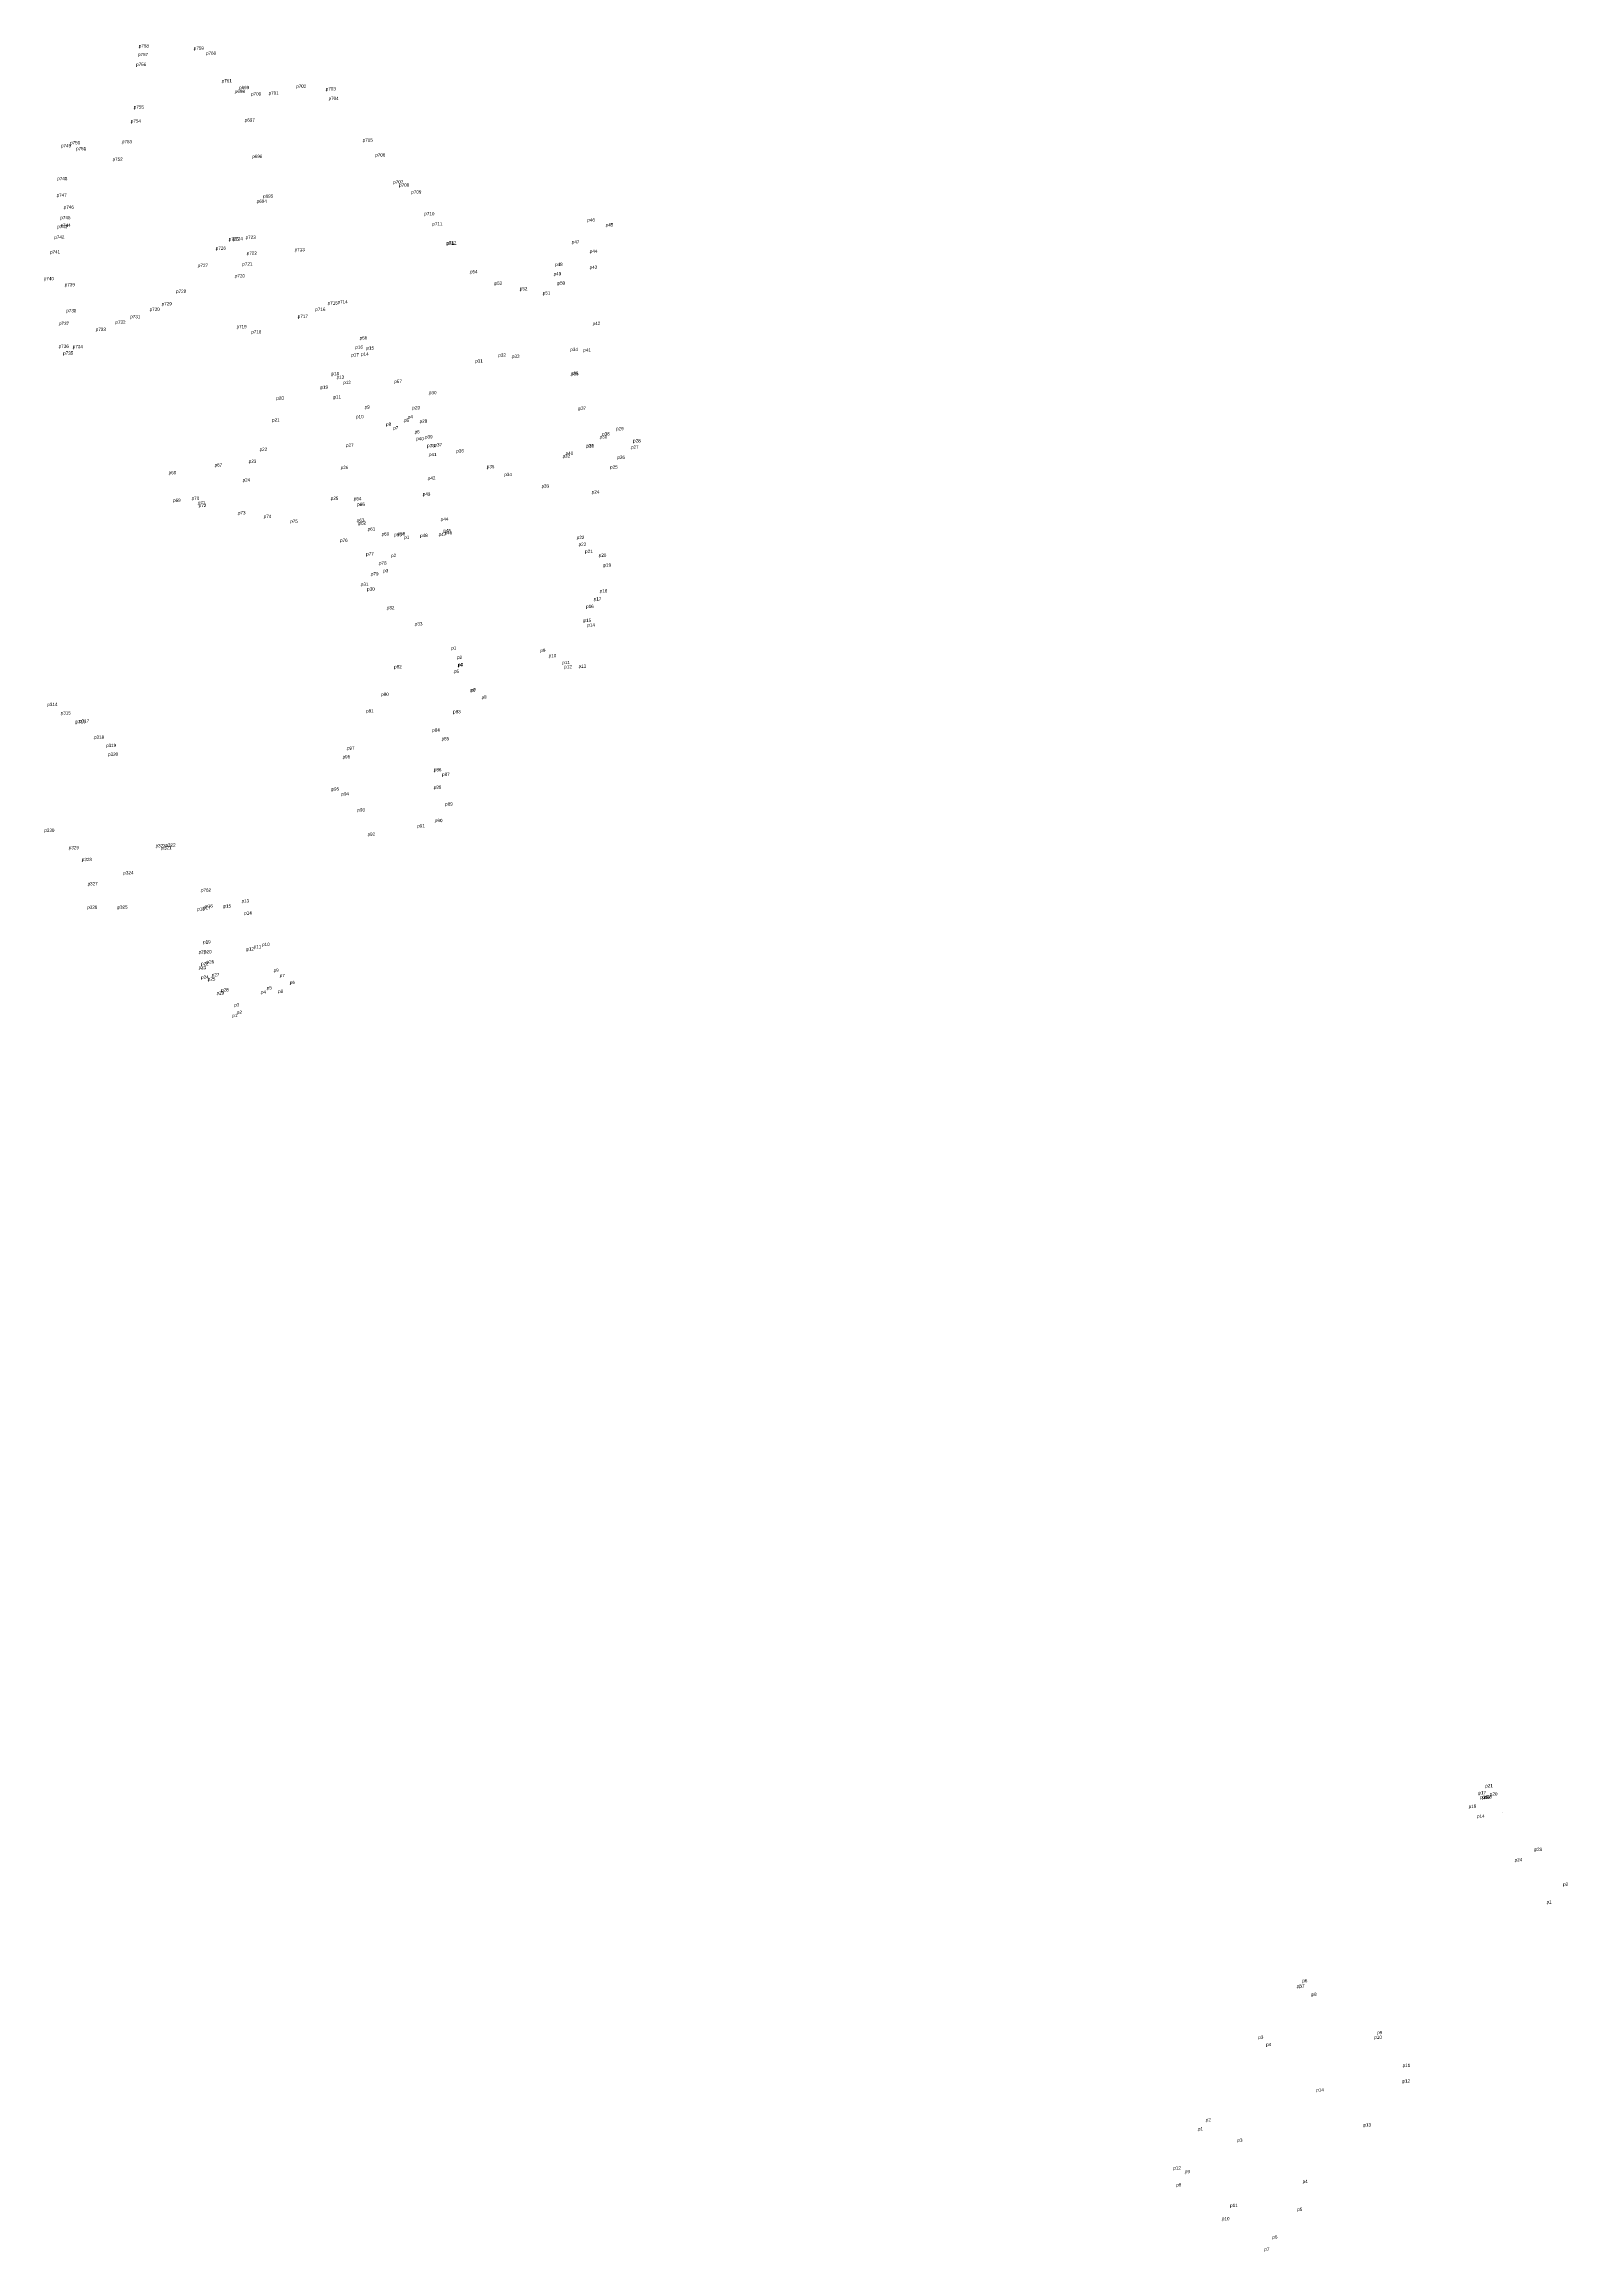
# Model space of a CAD drawing. Extents: x -2 to 54773767, y -1 to 183694297.
# Drawn here: x 547248 to 548083, y 1837750 to 1838960 of the extents above; entities that cross this region are included whole.
import ezdxf

# ---------------------------------------------------------------- set-up
doc = ezdxf.new("R2010")
doc.units = 0
doc.layers.add('Level 12', color=7, linetype='Continuous')
doc.layers.add('Level 7', color=7, linetype='Continuous')

msp = doc.modelspace()

# ---------------------------------------------------------------- linework, layer by layer
at = {"layer": 'Level 7'}
for p, q in [((547300.031, 1838958.287), (547300.031, 1838958.287)), ((547298.553, 1838948.127), (547298.553, 1838948.127)), ((547299.573, 1838953.556), (547299.573, 1838953.556)), ((547330.175, 1838957.063), (547330.175, 1838957.063)), ((547336.865, 1838954.287), (547336.865, 1838954.287)), ((547345.477, 1838939.13), (547345.477, 1838939.13)), ((547354.965, 1838935.46), (547354.965, 1838935.46)), ((547386.281, 1838936.154), (547386.281, 1838936.154)), ((547402.501, 1838934.757), (547402.501, 1838934.757)), ((547297.283, 1838924.757), (547297.283, 1838924.757)), ((547352.678, 1838933.309), (547352.678, 1838933.309)), ((547361.533, 1838931.986), (547361.533, 1838931.986)), ((547371.155, 1838932.421), (547371.155, 1838932.421)), ((547404.001, 1838929.488), (547404.001, 1838929.488)), ((547295.651, 1838917.1), (547295.651, 1838917.1)), ((547358.065, 1838917.611), (547358.065, 1838917.611)), ((547257.364, 1838903.566), (547257.364, 1838903.566)), ((547262.333, 1838905.191), (547262.333, 1838905.191)), ((547265.642, 1838902.001), (547265.642, 1838902.001)), ((547290.752, 1838905.814), (547290.752, 1838905.814)), ((547362.185, 1838897.693), (547362.185, 1838897.693)), ((547422.726, 1838906.635), (547422.726, 1838906.635)), ((547429.586, 1838898.515), (547429.586, 1838898.515)), ((547255.328, 1838885.563), (547255.328, 1838885.563)), ((547285.627, 1838896.184), (547285.627, 1838896.184)), ((547254.986, 1838876.457), (547254.986, 1838876.457)), ((547364.628, 1838873.103), (547364.628, 1838873.103)), ((547368.151, 1838875.906), (547368.151, 1838875.906)), ((547439.445, 1838883.709), (547439.445, 1838883.709)), ((547442.7, 1838881.976), (547442.7, 1838881.976)), ((547449.375, 1838878.206), (547449.375, 1838878.206)), ((547257.017, 1838864.161), (547257.017, 1838864.161)), ((547258.882, 1838869.911), (547258.882, 1838869.911)), ((547456.512, 1838866.319), (547456.512, 1838866.319)), ((547545.861, 1838862.901), (547545.861, 1838862.901)), ((547545.861, 1838862.901), (547545.861, 1838862.901)), ((547253.715, 1838853.487), (547253.715, 1838853.487)), ((547255.318, 1838859.217), (547255.318, 1838859.217)), ((547257.112, 1838859.984), (547257.112, 1838859.984)), ((547349.351, 1838852.45), (547349.351, 1838852.45)), ((547351.53, 1838852.673), (547351.53, 1838852.673)), ((547358.569, 1838853.372), (547358.569, 1838853.372)), ((547460.918, 1838860.739), (547460.918, 1838860.739)), ((547468.569, 1838850.307), (547468.569, 1838850.307)), ((547468.69, 1838849.98), (547468.69, 1838849.98)), ((547468.69, 1838849.98), (547468.69, 1838849.98)), ((547537.317, 1838850.841), (547537.317, 1838850.841)), ((547537.317, 1838850.841), (547537.317, 1838850.841)), ((547555.917, 1838860.204), (547555.917, 1838860.204)), ((547555.917, 1838860.204), (547555.917, 1838860.204)), ((547251.365, 1838845.353), (547251.365, 1838845.353)), ((547332.402, 1838837.938), (547332.402, 1838837.938)), ((547342.225, 1838847.382), (547342.225, 1838847.382)), ((547356.746, 1838838.748), (547356.746, 1838838.748)), ((547359.197, 1838844.668), (547359.197, 1838844.668)), ((547385.439, 1838846.643), (547385.439, 1838846.643)), ((547528.164, 1838838.509), (547528.164, 1838838.509)), ((547528.164, 1838838.509), (547528.164, 1838838.509)), ((547547.103, 1838836.961), (547547.103, 1838836.961)), ((547547.103, 1838836.961), (547547.103, 1838836.961)), ((547547.174, 1838845.716), (547547.174, 1838845.716)), ((547547.174, 1838845.716), (547547.174, 1838845.716)), ((547259.432, 1838827.409), (547259.432, 1838827.409)), ((547352.669, 1838832.236), (547352.669, 1838832.236)), ((547481.529, 1838834.511), (547481.529, 1838834.511)), ((547481.529, 1838834.511), (547481.529, 1838834.511)), ((547494.967, 1838828.201), (547494.967, 1838828.201)), ((547494.967, 1838828.201), (547494.967, 1838828.201)), ((547508.862, 1838825.222), (547508.862, 1838825.222)), ((547508.862, 1838825.222), (547508.862, 1838825.222)), ((547527.347, 1838833.359), (547527.347, 1838833.359)), ((547527.347, 1838833.359), (547527.347, 1838833.359)), ((547529.514, 1838828.354), (547529.514, 1838828.354)), ((547529.514, 1838828.354), (547529.514, 1838828.354)), ((547260.259, 1838813.16), (547260.259, 1838813.16)), ((547305.941, 1838813.925), (547305.941, 1838813.925)), ((547312.548, 1838816.92), (547312.548, 1838816.92)), ((547320.44, 1838823.793), (547320.44, 1838823.793)), ((547396.763, 1838813.886), (547396.763, 1838813.886)), ((547403.559, 1838817.421), (547403.559, 1838817.421)), ((547408.952, 1838817.993), (547408.952, 1838817.993)), ((547521.444, 1838822.889), (547521.444, 1838822.889)), ((547521.444, 1838822.889), (547521.444, 1838822.889)), ((547256.248, 1838806.134), (547256.248, 1838806.134)), ((547276.413, 1838802.899), (547276.413, 1838802.899)), ((547287.201, 1838806.893), (547287.201, 1838806.893)), ((547295.302, 1838809.913), (547295.302, 1838809.913)), ((547353.58, 1838804.408), (547353.58, 1838804.408)), ((547361.625, 1838801.571), (547361.625, 1838801.571)), ((547387.179, 1838810.064), (547387.179, 1838810.064)), ((547548.769, 1838806.166), (547548.769, 1838806.166)), ((547548.769, 1838806.166), (547548.769, 1838806.166)), ((547256.081, 1838793.633), (547256.081, 1838793.633)), ((547258.563, 1838789.866), (547258.563, 1838789.866)), ((547263.852, 1838793.478), (547263.852, 1838793.478)), ((547416.465, 1838788.961), (547416.465, 1838788.961)), ((547416.465, 1838788.961), (547416.465, 1838788.961)), ((547418.735, 1838793.199), (547418.735, 1838793.199)), ((547418.735, 1838793.199), (547418.735, 1838793.199)), ((547421.07, 1838798.266), (547421.07, 1838798.266)), ((547421.07, 1838798.266), (547421.07, 1838798.266)), ((547421.844, 1838789.37), (547421.844, 1838789.37)), ((547421.844, 1838789.37), (547421.844, 1838789.37)), ((547424.789, 1838792.685), (547424.789, 1838792.685)), ((547424.789, 1838792.685), (547424.789, 1838792.685)), ((547497.065, 1838788.8), (547497.065, 1838788.8)), ((547497.065, 1838788.8), (547497.065, 1838788.8)), ((547536.521, 1838791.914), (547536.521, 1838791.914)), ((547536.521, 1838791.914), (547536.521, 1838791.914)), ((547543.651, 1838791.597), (547543.651, 1838791.597)), ((547543.651, 1838791.597), (547543.651, 1838791.597)), ((547405.631, 1838778.677), (547405.631, 1838778.677)), ((547405.631, 1838778.677), (547405.631, 1838778.677)), ((547408.432, 1838776.694), (547408.432, 1838776.694)), ((547408.432, 1838776.694), (547408.432, 1838776.694)), ((547484.419, 1838785.599), (547484.419, 1838785.599)), ((547484.419, 1838785.599), (547484.419, 1838785.599)), ((547504.521, 1838788.175), (547504.521, 1838788.175)), ((547504.521, 1838788.175), (547504.521, 1838788.175)), ((547536.831, 1838778.767), (547536.831, 1838778.767)), ((547536.831, 1838778.767), (547536.831, 1838778.767)), ((547536.895, 1838778.535), (547536.895, 1838778.535)), ((547536.895, 1838778.535), (547536.895, 1838778.535)), ((547375.409, 1838765.256), (547375.409, 1838765.256)), ((547375.409, 1838765.256), (547375.409, 1838765.256)), ((547399.593, 1838771.223), (547399.593, 1838771.223)), ((547399.593, 1838771.223), (547399.593, 1838771.223)), ((547406.734, 1838765.889), (547406.734, 1838765.889)), ((547406.734, 1838765.889), (547406.734, 1838765.889)), ((547412.053, 1838773.801), (547412.053, 1838773.801)), ((547412.053, 1838773.801), (547412.053, 1838773.801)), ((547440.058, 1838774.351), (547440.058, 1838774.351)), ((547440.058, 1838774.351), (547440.058, 1838774.351)), ((547459.024, 1838768.256), (547459.024, 1838768.256)), ((547459.024, 1838768.256), (547459.024, 1838768.256)), ((547373.068, 1838753.243), (547373.068, 1838753.243)), ((547373.068, 1838753.243), (547373.068, 1838753.243)), ((547419.086, 1838755.093), (547419.086, 1838755.093)), ((547419.086, 1838755.093), (547419.086, 1838755.093)), ((547423.785, 1838760.336), (547423.785, 1838760.336)), ((547423.785, 1838760.336), (547423.785, 1838760.336)), ((547445.332, 1838753.072), (547445.332, 1838753.072)), ((547445.332, 1838753.072), (547445.332, 1838753.072)), ((547447.484, 1838754.982), (547447.484, 1838754.982)), ((547447.484, 1838754.982), (547447.484, 1838754.982)), ((547449.966, 1838759.961), (547449.966, 1838759.961)), ((547449.966, 1838759.961), (547449.966, 1838759.961)), ((547453.91, 1838752.599), (547453.91, 1838752.599)), ((547453.91, 1838752.599), (547453.91, 1838752.599)), ((547540.994, 1838759.683), (547540.994, 1838759.683)), ((547540.994, 1838759.683), (547540.994, 1838759.683)), ((547435.571, 1838750.975), (547435.571, 1838750.975)), ((547435.571, 1838750.975), (547435.571, 1838750.975)), ((547439.456, 1838748.951), (547439.456, 1838748.951)), ((547439.456, 1838748.951), (547439.456, 1838748.951)), ((547451.164, 1838746.795), (547451.164, 1838746.795)), ((547451.164, 1838746.795), (547451.164, 1838746.795)), ((547452.101, 1838743.02), (547452.101, 1838743.02)), ((547452.101, 1838743.02), (547452.101, 1838743.02)), ((547456.873, 1838744.022), (547456.873, 1838744.022)), ((547456.873, 1838744.022), (547456.873, 1838744.022)), ((547552.606, 1838744.047), (547552.606, 1838744.047)), ((547552.606, 1838744.047), (547552.606, 1838744.047)), ((547553.93, 1838745.673), (547553.93, 1838745.673)), ((547553.93, 1838745.673), (547553.93, 1838745.673)), ((547561.578, 1838748.534), (547561.578, 1838748.534)), ((547561.578, 1838748.534), (547561.578, 1838748.534)), ((547570.974, 1838741.873), (547570.974, 1838741.873)), ((547570.974, 1838741.873), (547570.974, 1838741.873)), ((547341.548, 1838728.625), (547341.548, 1838728.625)), ((547341.548, 1838728.625), (547341.548, 1838728.625)), ((547360.278, 1838730.6), (547360.278, 1838730.6)), ((547360.278, 1838730.6), (547360.278, 1838730.6)), ((547366.245, 1838737.161), (547366.245, 1838737.161)), ((547366.245, 1838737.161), (547366.245, 1838737.161)), ((547413.592, 1838739.437), (547413.592, 1838739.437)), ((547413.592, 1838739.437), (547413.592, 1838739.437)), ((547458.056, 1838739.218), (547458.056, 1838739.218)), ((547458.056, 1838739.218), (547458.056, 1838739.218)), ((547459.041, 1838734.323), (547459.041, 1838734.323)), ((547459.041, 1838734.323), (547459.041, 1838734.323)), ((547462.073, 1838739.656), (547462.073, 1838739.656)), ((547462.073, 1838739.656), (547462.073, 1838739.656)), ((547474.032, 1838736.297), (547474.032, 1838736.297)), ((547474.032, 1838736.297), (547474.032, 1838736.297)), ((547532.289, 1838733.459), (547532.289, 1838733.459)), ((547532.289, 1838733.459), (547532.289, 1838733.459)), ((547533.947, 1838735.03), (547533.947, 1838735.03)), ((547533.947, 1838735.03), (547533.947, 1838735.03)), ((547545.281, 1838739.181), (547545.281, 1838739.181)), ((547545.281, 1838739.181), (547545.281, 1838739.181)), ((547545.337, 1838739.048), (547545.337, 1838739.048)), ((547545.337, 1838739.048), (547545.337, 1838739.048)), ((547562.341, 1838732.798), (547562.341, 1838732.798)), ((547562.341, 1838732.798), (547562.341, 1838732.798)), ((547569.771, 1838738.328), (547569.771, 1838738.328)), ((547569.771, 1838738.328), (547569.771, 1838738.328)), ((547316.32, 1838724.392), (547316.32, 1838724.392)), ((547316.32, 1838724.392), (547316.32, 1838724.392)), ((547356.883, 1838720.387), (547356.883, 1838720.387)), ((547356.883, 1838720.387), (547356.883, 1838720.387)), ((547410.68, 1838727.207), (547410.68, 1838727.207)), ((547410.68, 1838727.207), (547410.68, 1838727.207)), ((547458.447, 1838721.364), (547458.447, 1838721.364)), ((547458.447, 1838721.364), (547458.447, 1838721.364)), ((547490.758, 1838727.686), (547490.758, 1838727.686)), ((547490.758, 1838727.686), (547490.758, 1838727.686)), ((547500.326, 1838723.357), (547500.326, 1838723.357)), ((547500.326, 1838723.357), (547500.326, 1838723.357)), ((547520.757, 1838717.045), (547520.757, 1838717.045)), ((547520.757, 1838717.045), (547520.757, 1838717.045)), ((547558.344, 1838727.443), (547558.344, 1838727.443)), ((547558.344, 1838727.443), (547558.344, 1838727.443)), ((547318.777, 1838709.221), (547318.777, 1838709.221)), ((547318.777, 1838709.221), (547318.777, 1838709.221)), ((547328.972, 1838710.363), (547328.972, 1838710.363)), ((547328.972, 1838710.363), (547328.972, 1838710.363)), ((547332.392, 1838707.919), (547332.392, 1838707.919)), ((547332.392, 1838707.919), (547332.392, 1838707.919)), ((547332.865, 1838706.415), (547332.865, 1838706.415)), ((547332.865, 1838706.415), (547332.865, 1838706.415)), ((547405.23, 1838710.325), (547405.23, 1838710.325)), ((547405.23, 1838710.325), (547405.23, 1838710.325)), ((547417.832, 1838710.107), (547417.832, 1838710.107)), ((547417.832, 1838710.107), (547417.832, 1838710.107)), ((547419.71, 1838706.934), (547419.71, 1838706.934)), ((547419.71, 1838706.934), (547419.71, 1838706.934)), ((547419.745, 1838707.011), (547419.745, 1838707.011)), ((547419.745, 1838707.011), (547419.745, 1838707.011)), ((547455.69, 1838712.658), (547455.69, 1838712.658)), ((547455.69, 1838712.658), (547455.69, 1838712.658)), ((547548.281, 1838713.813), (547548.281, 1838713.813)), ((547548.281, 1838713.813), (547548.281, 1838713.813)), ((547354.343, 1838702.377), (547354.343, 1838702.377)), ((547354.343, 1838702.377), (547354.343, 1838702.377)), ((547368.482, 1838700.391), (547368.482, 1838700.391)), ((547368.482, 1838700.391), (547368.482, 1838700.391)), ((547383.011, 1838697.763), (547383.011, 1838697.763)), ((547383.011, 1838697.763), (547383.011, 1838697.763)), ((547419.541, 1838698.362), (547419.541, 1838698.362)), ((547419.541, 1838698.362), (547419.541, 1838698.362)), ((547420.434, 1838696.754), (547420.434, 1838696.754)), ((547420.434, 1838696.754), (547420.434, 1838696.754)), ((547425.447, 1838693.509), (547425.447, 1838693.509)), ((547425.447, 1838693.509), (547425.447, 1838693.509)), ((547465.507, 1838698.862), (547465.507, 1838698.862)), ((547465.507, 1838698.862), (547465.507, 1838698.862)), ((547466.983, 1838692.608), (547466.983, 1838692.608)), ((547466.983, 1838692.608), (547466.983, 1838692.608)), ((547467.637, 1838691.422), (547467.637, 1838691.422)), ((547467.637, 1838691.422), (547467.637, 1838691.422)), ((547410.335, 1838687.311), (547410.335, 1838687.311)), ((547410.335, 1838687.311), (547410.335, 1838687.311)), ((547424.636, 1838679.846), (547424.636, 1838679.846)), ((547424.636, 1838679.846), (547424.636, 1838679.846)), ((547433.098, 1838690.801), (547433.098, 1838690.801)), ((547433.098, 1838690.801), (547433.098, 1838690.801)), ((547440.065, 1838690.373), (547440.065, 1838690.373)), ((547440.065, 1838690.373), (547440.065, 1838690.373)), ((547441.929, 1838690.941), (547441.929, 1838690.941)), ((547441.929, 1838690.941), (547441.929, 1838690.941)), ((547445.509, 1838688.973), (547445.509, 1838688.973)), ((547445.509, 1838688.973), (547445.509, 1838688.973)), ((547454.207, 1838689.963), (547454.207, 1838689.963)), ((547454.207, 1838689.963), (547454.207, 1838689.963)), ((547464.378, 1838690.563), (547464.378, 1838690.563)), ((547464.378, 1838690.563), (547464.378, 1838690.563)), ((547540.058, 1838688.842), (547540.058, 1838688.842)), ((547540.058, 1838688.842), (547540.058, 1838688.842)), ((547541.06, 1838685.13), (547541.06, 1838685.13)), ((547541.06, 1838685.13), (547541.06, 1838685.13)), ((547544.662, 1838681.238), (547544.662, 1838681.238)), ((547544.662, 1838681.238), (547544.662, 1838681.238)), ((547427.236, 1838668.925), (547427.236, 1838668.925)), ((547427.236, 1838668.925), (547427.236, 1838668.925)), ((547431.643, 1838674.889), (547431.643, 1838674.889)), ((547431.643, 1838674.889), (547431.643, 1838674.889)), ((547433.985, 1838670.668), (547433.985, 1838670.668)), ((547433.985, 1838670.668), (547433.985, 1838670.668)), ((547438.26, 1838678.974), (547438.26, 1838678.974)), ((547438.26, 1838678.974), (547438.26, 1838678.974)), ((547552.131, 1838679.117), (547552.131, 1838679.117)), ((547552.131, 1838679.117), (547552.131, 1838679.117)), ((547554.72, 1838673.79), (547554.72, 1838673.79)), ((547554.72, 1838673.79), (547554.72, 1838673.79)), ((547421.734, 1838663.251), (547421.734, 1838663.251)), ((547421.734, 1838663.251), (547421.734, 1838663.251)), ((547425.18, 1838660.632), (547425.18, 1838660.632)), ((547425.18, 1838660.632), (547425.18, 1838660.632)), ((547549.384, 1838655.179), (547549.384, 1838655.179)), ((547549.384, 1838655.179), (547549.384, 1838655.179)), ((547552.648, 1838659.626), (547552.648, 1838659.626)), ((547552.648, 1838659.626), (547552.648, 1838659.626)), ((547435.981, 1838650.354), (547435.981, 1838650.354)), ((547435.981, 1838650.354), (547435.981, 1838650.354)), ((547543.752, 1838643.425), (547543.752, 1838643.425)), ((547543.752, 1838643.425), (547543.752, 1838643.425)), ((547545.203, 1838651.053), (547545.203, 1838651.053)), ((547545.203, 1838651.053), (547545.203, 1838651.053)), ((547451.34, 1838641.527), (547451.34, 1838641.527)), ((547451.34, 1838641.527), (547451.34, 1838641.527)), ((547545.889, 1838640.925), (547545.889, 1838640.925)), ((547545.889, 1838640.925), (547545.889, 1838640.925)), ((547471.263, 1838628.314), (547471.263, 1838628.314)), ((547471.263, 1838628.314), (547471.263, 1838628.314)), ((547474.435, 1838623.134), (547474.435, 1838623.134)), ((547474.435, 1838623.134), (547474.435, 1838623.134)), ((547474.766, 1838619.087), (547474.766, 1838619.087)), ((547474.766, 1838619.087), (547474.766, 1838619.087)), ((547475.041, 1838619.163), (547475.041, 1838619.163)), ((547475.041, 1838619.163), (547475.041, 1838619.163)), ((547520.119, 1838626.925), (547520.119, 1838626.925)), ((547520.119, 1838626.925), (547520.119, 1838626.925)), ((547524.65, 1838624.106), (547524.65, 1838624.106)), ((547524.65, 1838624.106), (547524.65, 1838624.106)), ((547532.156, 1838620.309), (547532.156, 1838620.309)), ((547532.156, 1838620.309), (547532.156, 1838620.309)), ((547439.977, 1838617.996), (547439.977, 1838617.996)), ((547439.977, 1838617.996), (547439.977, 1838617.996)), ((547472.742, 1838615.507), (547472.742, 1838615.507)), ((547472.742, 1838615.507), (547472.742, 1838615.507)), ((547533.247, 1838618.016), (547533.247, 1838618.016)), ((547533.247, 1838618.016), (547533.247, 1838618.016)), ((547541.045, 1838618.286), (547541.045, 1838618.286)), ((547541.045, 1838618.286), (547541.045, 1838618.286)), ((547249.889, 1838597.31), (547249.889, 1838597.31)), ((547249.889, 1838597.31), (547249.889, 1838597.31)), ((547432.871, 1838602.855), (547432.871, 1838602.855)), ((547432.871, 1838602.855), (547432.871, 1838602.855)), ((547481.761, 1838605.367), (547481.761, 1838605.367)), ((547481.761, 1838605.367), (547481.761, 1838605.367)), ((547482.142, 1838605.149), (547482.142, 1838605.149)), ((547482.142, 1838605.149), (547482.142, 1838605.149)), ((547487.862, 1838601.357), (547487.862, 1838601.357)), ((547487.862, 1838601.357), (547487.862, 1838601.357)), ((547257.237, 1838592.694), (547257.237, 1838592.694)), ((547257.237, 1838592.694), (547257.237, 1838592.694)), ((547265.315, 1838587.926), (547265.315, 1838587.926)), ((547265.315, 1838587.926), (547265.315, 1838587.926)), ((547267.28, 1838588.331), (547267.28, 1838588.331)), ((547267.28, 1838588.331), (547267.28, 1838588.331)), ((547424.585, 1838593.823), (547424.585, 1838593.823)), ((547424.585, 1838593.823), (547424.585, 1838593.823)), ((547460.826, 1838583.357), (547460.826, 1838583.357)), ((547460.826, 1838583.357), (547460.826, 1838583.357)), ((547472.313, 1838593.376), (547472.313, 1838593.376)), ((547472.313, 1838593.376), (547472.313, 1838593.376)), ((547275.444, 1838579.396), (547275.444, 1838579.396)), ((547275.444, 1838579.396), (547275.444, 1838579.396)), ((547282.05, 1838574.841), (547282.05, 1838574.841)), ((547282.05, 1838574.841), (547282.05, 1838574.841)), ((547414.113, 1838573.35), (547414.113, 1838573.35)), ((547414.113, 1838573.35), (547414.113, 1838573.35)), ((547465.942, 1838578.556), (547465.942, 1838578.556)), ((547465.942, 1838578.556), (547465.942, 1838578.556)), ((547283.137, 1838570.042), (547283.137, 1838570.042)), ((547283.137, 1838570.042), (547283.137, 1838570.042)), ((547411.69, 1838568.662), (547411.69, 1838568.662)), ((547411.69, 1838568.662), (547411.69, 1838568.662)), ((547461.725, 1838561.604), (547461.725, 1838561.604)), ((547461.725, 1838561.604), (547461.725, 1838561.604)), ((547466.266, 1838559.012), (547466.266, 1838559.012)), ((547466.266, 1838559.012), (547466.266, 1838559.012)), ((547405.63, 1838550.999), (547405.63, 1838550.999)), ((547405.63, 1838550.999), (547405.63, 1838550.999)), ((547411.074, 1838548.325), (547411.074, 1838548.325)), ((547411.074, 1838548.325), (547411.074, 1838548.325)), ((547461.69, 1838551.93), (547461.69, 1838551.93)), ((547461.69, 1838551.93), (547461.69, 1838551.93)), ((547419.838, 1838539.553), (547419.838, 1838539.553)), ((547419.838, 1838539.553), (547419.838, 1838539.553)), ((547467.899, 1838542.759), (547467.899, 1838542.759)), ((547467.899, 1838542.759), (547467.899, 1838542.759)), ((547248.217, 1838528.378), (547248.217, 1838528.378)), ((547248.217, 1838528.378), (547248.217, 1838528.378)), ((547425.375, 1838526.231), (547425.375, 1838526.231)), ((547425.375, 1838526.231), (547425.375, 1838526.231)), ((547452.667, 1838530.78), (547452.667, 1838530.78)), ((547452.667, 1838530.78), (547452.667, 1838530.78)), ((547462.293, 1838533.723), (547462.293, 1838533.723)), ((547462.293, 1838533.723), (547462.293, 1838533.723)), ((547261.631, 1838518.887), (547261.631, 1838518.887)), ((547261.631, 1838518.887), (547261.631, 1838518.887)), ((547268.775, 1838512.342), (547268.775, 1838512.342)), ((547268.775, 1838512.342), (547268.775, 1838512.342)), ((547309.214, 1838519.916), (547309.214, 1838519.916)), ((547309.214, 1838519.916), (547309.214, 1838519.916)), ((547312.424, 1838518.725), (547312.424, 1838518.725)), ((547312.424, 1838518.725), (547312.424, 1838518.725)), ((547314.664, 1838520.276), (547314.664, 1838520.276)), ((547314.664, 1838520.276), (547314.664, 1838520.276)), ((547271.936, 1838499.065), (547271.936, 1838499.065)), ((547271.936, 1838499.065), (547271.936, 1838499.065)), ((547291.561, 1838505.047), (547291.561, 1838505.047)), ((547291.561, 1838505.047), (547291.561, 1838505.047)), ((547271.74, 1838486.185), (547271.74, 1838486.185)), ((547271.74, 1838486.185), (547271.74, 1838486.185)), ((547288.329, 1838486.271), (547288.329, 1838486.271)), ((547288.329, 1838486.271), (547288.329, 1838486.271)), ((547334.077, 1838495.601), (547334.077, 1838495.601)), ((547335.222, 1838485.94), (547335.222, 1838485.94)), ((547335.222, 1838485.94), (547335.222, 1838485.94)), ((547336.417, 1838486.942), (547336.417, 1838486.942)), ((547336.417, 1838486.942), (547336.417, 1838486.942)), ((547346.427, 1838486.838), (547346.427, 1838486.838)), ((547346.427, 1838486.838), (547346.427, 1838486.838)), ((547356.329, 1838489.679), (547356.329, 1838489.679)), ((547356.329, 1838489.679), (547356.329, 1838489.679)), ((547332.06, 1838485.263), (547332.06, 1838485.263)), ((547332.06, 1838485.263), (547332.06, 1838485.263)), ((547357.776, 1838483.092), (547357.776, 1838483.092)), ((547357.776, 1838483.092), (547357.776, 1838483.092)), ((547332.811, 1838461.777), (547332.811, 1838461.777)), ((547332.811, 1838461.777), (547332.811, 1838461.777)), ((547335.262, 1838467.189), (547335.262, 1838467.189)), ((547335.262, 1838467.189), (547335.262, 1838467.189)), ((547335.777, 1838461.822), (547335.777, 1838461.822)), ((547335.777, 1838461.822), (547335.777, 1838461.822)), ((547359.017, 1838463.322), (547359.017, 1838463.322)), ((547359.017, 1838463.322), (547359.017, 1838463.322)), ((547362.962, 1838464.575), (547362.962, 1838464.575)), ((547362.962, 1838464.575), (547362.962, 1838464.575)), ((547367.572, 1838465.807), (547367.572, 1838465.807)), ((547367.572, 1838465.807), (547367.572, 1838465.807)), ((547332.748, 1838453.132), (547332.748, 1838453.132)), ((547332.748, 1838453.132), (547332.748, 1838453.132)), ((547334.173, 1838455.303), (547334.173, 1838455.303)), ((547334.173, 1838455.303), (547334.173, 1838455.303)), ((547337.115, 1838456.305), (547337.115, 1838456.305)), ((547337.115, 1838456.305), (547337.115, 1838456.305)), ((547373.907, 1838451.644), (547373.907, 1838451.644)), ((547373.907, 1838451.644), (547373.907, 1838451.644)), ((547334.17, 1838447.897), (547334.17, 1838447.897)), ((547334.17, 1838447.897), (547334.17, 1838447.897)), ((547337.827, 1838446.859), (547337.827, 1838446.859)), ((547337.827, 1838446.859), (547337.827, 1838446.859)), ((547340.009, 1838449.174), (547340.009, 1838449.174)), ((547340.009, 1838449.174), (547340.009, 1838449.174)), ((547342.645, 1838439.248), (547342.645, 1838439.248)), ((547342.645, 1838439.248), (547342.645, 1838439.248)), ((547345.132, 1838440.933), (547345.132, 1838440.933)), ((547345.132, 1838440.933), (547345.132, 1838440.933)), ((547366.97, 1838439.764), (547366.97, 1838439.764)), ((547366.97, 1838439.764), (547366.97, 1838439.764)), ((547370.156, 1838442.041), (547370.156, 1838442.041)), ((547370.156, 1838442.041), (547370.156, 1838442.041)), ((547376.334, 1838440.159), (547376.334, 1838440.159)), ((547376.334, 1838440.159), (547376.334, 1838440.159)), ((547377.28, 1838448.766), (547377.28, 1838448.766)), ((547377.28, 1838448.766), (547377.28, 1838448.766)), ((547382.799, 1838444.932), (547382.799, 1838444.932)), ((547382.799, 1838444.932), (547382.799, 1838444.932)), ((547351.3, 1838426.85), (547351.3, 1838426.85)), ((547351.3, 1838426.85), (547351.3, 1838426.85)), ((547352.297, 1838432.718), (547352.297, 1838432.718)), ((547352.297, 1838432.718), (547352.297, 1838432.718)), ((547353.763, 1838428.627), (547353.763, 1838428.627)), ((547353.763, 1838428.627), (547353.763, 1838428.627)), ((548038.028, 1838004.694), (548038.028, 1838004.694)), ((548038.028, 1838004.694), (548038.028, 1838004.694)), ((548028.924, 1837993.323), (548028.924, 1837993.323)), ((548028.924, 1837993.323), (548028.924, 1837993.323)), ((548034.29, 1838000.859), (548034.29, 1838000.859)), ((548034.29, 1838000.859), (548034.29, 1838000.859)), ((548035.267, 1837998.568), (548035.267, 1837998.568)), ((548035.267, 1837998.568), (548035.267, 1837998.568)), ((548036.373, 1837998.269), (548036.373, 1837998.269)), ((548036.373, 1837998.269), (548036.373, 1837998.269)), ((548037.53, 1837998.67), (548037.53, 1837998.67)), ((548037.53, 1837998.67), (548037.53, 1837998.67)), ((548040.539, 1838000.184), (548040.539, 1838000.184)), ((548040.539, 1838000.184), (548040.539, 1838000.184)), ((548047.714, 1837990.866), (548047.714, 1837990.866)), ((548047.714, 1837990.866), (548047.714, 1837990.866)), ((548033.5, 1837987.998), (548033.5, 1837987.998)), ((548033.5, 1837987.998), (548033.5, 1837987.998)), ((548065.006, 1837969.821), (548065.006, 1837969.821)), ((548065.006, 1837969.821), (548065.006, 1837969.821)), ((548054.089, 1837964.092), (548054.089, 1837964.092)), ((548054.089, 1837964.092), (548054.089, 1837964.092)), ((548080.725, 1837950.75), (548080.725, 1837950.75)), ((548080.725, 1837950.75), (548080.725, 1837950.75)), ((548071.612, 1837941.032), (548071.612, 1837941.032)), ((548071.612, 1837941.032), (548071.612, 1837941.032)), ((547934.676, 1837894.865), (547934.676, 1837894.865)), ((547934.676, 1837894.865), (547934.676, 1837894.865)), ((547936.153, 1837894.904), (547936.153, 1837894.904)), ((547936.153, 1837894.904), (547936.153, 1837894.904)), ((547937.763, 1837897.841), (547937.763, 1837897.841)), ((547937.763, 1837897.841), (547937.763, 1837897.841)), ((547942.779, 1837890.383), (547942.779, 1837890.383)), ((547942.779, 1837890.383), (547942.779, 1837890.383)), ((547978.83, 1837869.433), (547978.83, 1837869.433)), ((547978.83, 1837869.433), (547978.83, 1837869.433)), ((547913.649, 1837866.94), (547913.649, 1837866.94)), ((547913.649, 1837866.94), (547913.649, 1837866.94)), ((547917.919, 1837862.859), (547917.919, 1837862.859)), ((547917.919, 1837862.859), (547917.919, 1837862.859)), ((547977.19, 1837866.863), (547977.19, 1837866.863)), ((547977.19, 1837866.863), (547977.19, 1837866.863)), ((547992.719, 1837851.468), (547992.719, 1837851.468)), ((547992.719, 1837851.468), (547992.719, 1837851.468)), ((547945.397, 1837838.015), (547945.397, 1837838.015)), ((547945.397, 1837838.015), (547945.397, 1837838.015)), ((547992.645, 1837842.899), (547992.645, 1837842.899)), ((547992.645, 1837842.899), (547992.645, 1837842.899)), ((547884.814, 1837821.637), (547884.814, 1837821.637)), ((547880.523, 1837816.678), (547880.523, 1837816.678)), ((547902.178, 1837810.476), (547902.178, 1837810.476)), ((547971.271, 1837818.838), (547971.271, 1837818.838)), ((547971.271, 1837818.838), (547971.271, 1837818.838)), ((547867.053, 1837795.184), (547867.053, 1837795.184)), ((547868.629, 1837785.99), (547868.629, 1837785.99)), ((547873.366, 1837793.232), (547873.366, 1837793.232)), ((547937.897, 1837787.849), (547937.897, 1837787.849)), ((547898.178, 1837774.704), (547898.178, 1837774.704)), ((547934.989, 1837772.565), (547934.989, 1837772.565)), ((547893.663, 1837767.461), (547893.663, 1837767.461)), ((547916.938, 1837750.665), (547916.938, 1837750.665)), ((547921.351, 1837757.327), (547921.351, 1837757.327))]:
    msp.add_line(p, q, dxfattribs=at)

# ---------------------------------------------------------------- texts
at = {"layer": 'Level 12'}
for s, p in [('p758', (547300.031, 1838958.287)), ('p759', (547330.175, 1838957.063)), ('p756', (547298.553, 1838948.127)), ('p757', (547299.573, 1838953.556)), ('p760', (547336.865, 1838954.287)), ('p761', (547345.477, 1838939.13)), ('p698', (547352.678, 1838933.309)), ('p699', (547354.965, 1838935.46)), ('p700', (547361.533, 1838931.986)), ('p701', (547371.155, 1838932.421)), ('p702', (547386.281, 1838936.154)), ('p703', (547402.501, 1838934.757)), ('p755', (547297.283, 1838924.757)), ('p704', (547404.001, 1838929.488)), ('p754', (547295.651, 1838917.1)), ('p697', (547358.065, 1838917.611)), ('p749', (547257.364, 1838903.566)), ('p750', (547262.333, 1838905.191)), ('p751', (547265.642, 1838902.001)), ('p752', (547285.627, 1838896.184)), ('p753', (547290.752, 1838905.814)), ('p696', (547362.185, 1838897.693)), ('p705', (547422.726, 1838906.635)), ('p706', (547429.586, 1838898.515)), ('p748', (547255.328, 1838885.563)), ('p707', (547439.445, 1838883.709)), ('p747', (547254.986, 1838876.457)), ('p694', (547364.628, 1838873.103)), ('p695', (547368.151, 1838875.906)), ('p708', (547442.7, 1838881.976)), ('p709', (547449.375, 1838878.206)), ('p743', (547255.318, 1838859.217)), ('p745', (547257.017, 1838864.161)), ('p744', (547257.112, 1838859.984)), ('p746', (547258.882, 1838869.911)), ('p710', (547456.512, 1838866.319)), ('p711', (547460.918, 1838860.739)), ('p46', (547545.861, 1838862.901)), ('p46', (547545.861, 1838862.901)), ('p45', (547555.917, 1838860.204)), ('p45', (547555.917, 1838860.204)), ('p742', (547253.715, 1838853.487)), ('p726', (547342.225, 1838847.382)), ('p725', (547349.351, 1838852.45)), ('p724', (547351.53, 1838852.673)), ('p723', (547358.569, 1838853.372)), ('p712', (547468.569, 1838850.307)), ('p55', (547468.69, 1838849.98)), ('p55', (547468.69, 1838849.98)), ('p47', (547537.317, 1838850.841)), ('p47', (547537.317, 1838850.841)), ('p741', (547251.365, 1838845.353)), ('p727', (547332.402, 1838837.938)), ('p721', (547356.746, 1838838.748)), ('p722', (547359.197, 1838844.668)), ('p713', (547385.439, 1838846.643)), ('p48', (547528.164, 1838838.509)), ('p48', (547528.164, 1838838.509)), ('p43', (547547.103, 1838836.961)), ('p43', (547547.103, 1838836.961)), ('p44', (547547.174, 1838845.716)), ('p44', (547547.174, 1838845.716)), ('p740', (547247.972, 1838830.731)), ('p739', (547259.432, 1838827.409)), ('p728', (547320.44, 1838823.793)), ('p720', (547352.669, 1838832.236)), ('p54', (547481.529, 1838834.511)), ('p54', (547481.529, 1838834.511)), ('p53', (547494.967, 1838828.201)), ('p53', (547494.967, 1838828.201)), ('p52', (547508.862, 1838825.222)), ('p52', (547508.862, 1838825.222)), ('p51', (547521.444, 1838822.889)), ('p51', (547521.444, 1838822.889)), ('p49', (547527.347, 1838833.359)), ('p49', (547527.347, 1838833.359)), ('p50', (547529.514, 1838828.354)), ('p50', (547529.514, 1838828.354)), ('p738', (547260.259, 1838813.16)), ('p730', (547305.941, 1838813.925)), ('p729', (547312.548, 1838816.92)), ('p716', (547396.763, 1838813.886)), ('p715', (547403.559, 1838817.421)), ('p714', (547408.952, 1838817.993)), ('p737', (547256.248, 1838806.134)), ('p733', (547276.413, 1838802.899)), ('p732', (547287.201, 1838806.893)), ('p731', (547295.302, 1838809.913)), ('p719', (547353.58, 1838804.408)), ('p718', (547361.625, 1838801.571)), ('p717', (547387.179, 1838810.064)), ('p42', (547548.769, 1838806.166)), ('p42', (547548.769, 1838806.166)), ('p736', (547256.081, 1838793.633)), ('p735', (547258.563, 1838789.866)), ('p734', (547263.852, 1838793.478)), ('p17', (547416.465, 1838788.961)), ('p17', (547416.465, 1838788.961)), ('p16', (547418.735, 1838793.199)), ('p16', (547418.735, 1838793.199)), ('p56', (547421.07, 1838798.266)), ('p56', (547421.07, 1838798.266)), ('p14', (547421.844, 1838789.37)), ('p14', (547421.844, 1838789.37)), ('p15', (547424.789, 1838792.685)), ('p15', (547424.789, 1838792.685)), ('p32', (547497.065, 1838788.8)), ('p32', (547497.065, 1838788.8)), ('p33', (547504.521, 1838788.175)), ('p33', (547504.521, 1838788.175)), ('p34', (547536.521, 1838791.914)), ('p34', (547536.521, 1838791.914)), ('p41', (547543.651, 1838791.597)), ('p41', (547543.651, 1838791.597)), ('p18', (547405.631, 1838778.677)), ('p18', (547405.631, 1838778.677)), ('p13', (547408.432, 1838776.694)), ('p13', (547408.432, 1838776.694)), ('p57', (547440.058, 1838774.351)), ('p57', (547440.058, 1838774.351)), ('p31', (547484.419, 1838785.599)), ('p31', (547484.419, 1838785.599)), ('p35', (547536.831, 1838778.767)), ('p35', (547536.831, 1838778.767)), ('p36', (547536.895, 1838778.535)), ('p36', (547536.895, 1838778.535)), ('p20', (547375.409, 1838765.256)), ('p20', (547375.409, 1838765.256)), ('p19', (547399.593, 1838771.223)), ('p19', (547399.593, 1838771.223)), ('p11', (547406.734, 1838765.889)), ('p11', (547406.734, 1838765.889)), ('p12', (547412.053, 1838773.801)), ('p12', (547412.053, 1838773.801)), ('p30', (547459.024, 1838768.256)), ('p30', (547459.024, 1838768.256)), ('p21', (547373.068, 1838753.243)), ('p21', (547373.068, 1838753.243)), ('p10', (547419.086, 1838755.093)), ('p10', (547419.086, 1838755.093)), ('p9', (547423.785, 1838760.336)), ('p9', (547423.785, 1838760.336)), ('p8', (547435.571, 1838750.975)), ('p8', (547435.571, 1838750.975)), ('p5', (547445.332, 1838753.072)), ('p5', (547445.332, 1838753.072)), ('p4', (547447.484, 1838754.982)), ('p4', (547447.484, 1838754.982)), ('p29', (547449.966, 1838759.961)), ('p29', (547449.966, 1838759.961)), ('p28', (547453.91, 1838752.599)), ('p28', (547453.91, 1838752.599)), ('p37', (547540.994, 1838759.683)), ('p37', (547540.994, 1838759.683)), ('p27', (547413.592, 1838739.437)), ('p27', (547413.592, 1838739.437)), ('p7', (547439.456, 1838748.951)), ('p7', (547439.456, 1838748.951)), ('p6', (547451.164, 1838746.795)), ('p6', (547451.164, 1838746.795)), ('p40', (547452.101, 1838743.02)), ('p40', (547452.101, 1838743.02)), ('p39', (547456.873, 1838744.022)), ('p39', (547456.873, 1838744.022)), ('p38', (547458.056, 1838739.218)), ('p38', (547458.056, 1838739.218)), ('p37', (547462.073, 1838739.656)), ('p37', (547462.073, 1838739.656)), ('p39', (547545.281, 1838739.181)), ('p39', (547545.281, 1838739.181)), ('p31', (547545.337, 1838739.048)), ('p31', (547545.337, 1838739.048)), ('p30', (547552.606, 1838744.047)), ('p30', (547552.606, 1838744.047)), ('p38', (547553.93, 1838745.673)), ('p38', (547553.93, 1838745.673)), ('p29', (547561.578, 1838748.534)), ('p29', (547561.578, 1838748.534)), ('p27', (547569.771, 1838738.328)), ('p27', (547569.771, 1838738.328)), ('p28', (547570.974, 1838741.873)), ('p28', (547570.974, 1838741.873)), ('p67', (547341.548, 1838728.625)), ('p67', (547341.548, 1838728.625)), ('p23', (547360.278, 1838730.6)), ('p23', (547360.278, 1838730.6)), ('p22', (547366.245, 1838737.161)), ('p22', (547366.245, 1838737.161)), ('p26', (547410.68, 1838727.207)), ('p26', (547410.68, 1838727.207)), ('p41', (547459.041, 1838734.323)), ('p41', (547459.041, 1838734.323)), ('p36', (547474.032, 1838736.297)), ('p36', (547474.032, 1838736.297)), ('p35', (547490.758, 1838727.686)), ('p35', (547490.758, 1838727.686)), ('p32', (547532.289, 1838733.459)), ('p32', (547532.289, 1838733.459)), ('p40', (547533.947, 1838735.03)), ('p40', (547533.947, 1838735.03)), ('p25', (547558.344, 1838727.443)), ('p25', (547558.344, 1838727.443)), ('p26', (547562.341, 1838732.798)), ('p26', (547562.341, 1838732.798)), ('p68', (547316.32, 1838724.392)), ('p68', (547316.32, 1838724.392)), ('p24', (547356.883, 1838720.387)), ('p24', (547356.883, 1838720.387)), ('p42', (547458.447, 1838721.364)), ('p42', (547458.447, 1838721.364)), ('p34', (547500.326, 1838723.357)), ('p34', (547500.326, 1838723.357)), ('p33', (547520.757, 1838717.045)), ('p33', (547520.757, 1838717.045)), ('p24', (547548.281, 1838713.813)), ('p24', (547548.281, 1838713.813)), ('p69', (547318.777, 1838709.221)), ('p69', (547318.777, 1838709.221)), ('p70', (547328.972, 1838710.363)), ('p70', (547328.972, 1838710.363)), ('p71', (547332.392, 1838707.919)), ('p71', (547332.392, 1838707.919)), ('p72', (547332.865, 1838706.415)), ('p72', (547332.865, 1838706.415)), ('p73', (547354.343, 1838702.377)), ('p73', (547354.343, 1838702.377)), ('p25', (547405.23, 1838710.325)), ('p25', (547405.23, 1838710.325)), ('p64', (547417.832, 1838710.107)), ('p64', (547417.832, 1838710.107)), ('p66', (547419.71, 1838706.934)), ('p66', (547419.71, 1838706.934)), ('p65', (547419.745, 1838707.011)), ('p65', (547419.745, 1838707.011)), ('p43', (547455.69, 1838712.658)), ('p43', (547455.69, 1838712.658)), ('p74', (547368.482, 1838700.391)), ('p74', (547368.482, 1838700.391)), ('p75', (547383.011, 1838697.763)), ('p75', (547383.011, 1838697.763)), ('p63', (547419.541, 1838698.362)), ('p63', (547419.541, 1838698.362)), ('p62', (547420.434, 1838696.754)), ('p62', (547420.434, 1838696.754)), ('p61', (547425.447, 1838693.509)), ('p61', (547425.447, 1838693.509)), ('p60', (547433.098, 1838690.801)), ('p60', (547433.098, 1838690.801)), ('p59', (547440.065, 1838690.373)), ('p59', (547440.065, 1838690.373)), ('p58', (547441.929, 1838690.941)), ('p58', (547441.929, 1838690.941)), ('p48', (547454.207, 1838689.963)), ('p48', (547454.207, 1838689.963)), ('p47', (547464.378, 1838690.563)), ('p47', (547464.378, 1838690.563)), ('p44', (547465.507, 1838698.862)), ('p44', (547465.507, 1838698.862)), ('p45', (547466.983, 1838692.608)), ('p45', (547466.983, 1838692.608)), ('p46', (547467.637, 1838691.422)), ('p46', (547467.637, 1838691.422)), ('p76', (547410.335, 1838687.311)), ('p76', (547410.335, 1838687.311)), ('p77', (547424.636, 1838679.846)), ('p77', (547424.636, 1838679.846)), ('p2', (547438.26, 1838678.974)), ('p2', (547438.26, 1838678.974)), ('p1', (547445.509, 1838688.973)), ('p1', (547445.509, 1838688.973)), ('p22', (547540.058, 1838688.842)), ('p22', (547540.058, 1838688.842)), ('p23', (547541.06, 1838685.13)), ('p23', (547541.06, 1838685.13)), ('p21', (547544.662, 1838681.238)), ('p21', (547544.662, 1838681.238)), ('p20', (547552.131, 1838679.117)), ('p20', (547552.131, 1838679.117)), ('p79', (547427.236, 1838668.925)), ('p79', (547427.236, 1838668.925)), ('p78', (547431.643, 1838674.889)), ('p78', (547431.643, 1838674.889)), ('p3', (547433.985, 1838670.668)), ('p3', (547433.985, 1838670.668)), ('p19', (547554.72, 1838673.79)), ('p19', (547554.72, 1838673.79)), ('p31', (547421.734, 1838663.251)), ('p31', (547421.734, 1838663.251)), ('p30', (547425.18, 1838660.632)), ('p30', (547425.18, 1838660.632)), ('p17', (547549.384, 1838655.179)), ('p17', (547549.384, 1838655.179)), ('p18', (547552.648, 1838659.626)), ('p18', (547552.648, 1838659.626)), ('p32', (547435.981, 1838650.354)), ('p32', (547435.981, 1838650.354)), ('p33', (547451.34, 1838641.527)), ('p33', (547451.34, 1838641.527)), ('p15', (547543.752, 1838643.425)), ('p15', (547543.752, 1838643.425)), ('p16', (547545.203, 1838651.053)), ('p16', (547545.203, 1838651.053)), ('p14', (547545.889, 1838640.925)), ('p14', (547545.889, 1838640.925)), ('p82', (547439.977, 1838617.996)), ('p82', (547439.977, 1838617.996)), ('p1', (547471.263, 1838628.314)), ('p1', (547471.263, 1838628.314)), ('p2', (547474.435, 1838623.134)), ('p2', (547474.435, 1838623.134)), ('p4', (547474.766, 1838619.087)), ('p4', (547474.766, 1838619.087)), ('p3', (547475.041, 1838619.163)), ('p3', (547475.041, 1838619.163)), ('p9', (547520.119, 1838626.925)), ('p9', (547520.119, 1838626.925)), ('p10', (547524.65, 1838624.106)), ('p10', (547524.65, 1838624.106)), ('p11', (547532.156, 1838620.309)), ('p11', (547532.156, 1838620.309)), ('p12', (547533.247, 1838618.016)), ('p12', (547533.247, 1838618.016)), ('p13', (547541.045, 1838618.286)), ('p13', (547541.045, 1838618.286)), ('p5', (547472.742, 1838615.507)), ('p5', (547472.742, 1838615.507)), ('p6', (547481.761, 1838605.367)), ('p6', (547481.761, 1838605.367)), ('p7', (547482.142, 1838605.149)), ('p7', (547482.142, 1838605.149)), ('p314', (547249.889, 1838597.31)), ('p314', (547249.889, 1838597.31)), ('p81', (547424.585, 1838593.823)), ('p81', (547424.585, 1838593.823)), ('p80', (547432.871, 1838602.855)), ('p80', (547432.871, 1838602.855)), ('p83', (547472.313, 1838593.376)), ('p83', (547472.313, 1838593.376)), ('p8', (547487.862, 1838601.357)), ('p8', (547487.862, 1838601.357)), ('p315', (547257.237, 1838592.694)), ('p315', (547257.237, 1838592.694)), ('p316', (547265.315, 1838587.926)), ('p316', (547265.315, 1838587.926)), ('p317', (547267.28, 1838588.331)), ('p317', (547267.28, 1838588.331)), ('p84', (547460.826, 1838583.357)), ('p84', (547460.826, 1838583.357)), ('p318', (547275.444, 1838579.396)), ('p318', (547275.444, 1838579.396)), ('p319', (547282.05, 1838574.841)), ('p319', (547282.05, 1838574.841)), ('p320', (547283.137, 1838570.042)), ('p320', (547283.137, 1838570.042)), ('p96', (547411.69, 1838568.662)), ('p96', (547411.69, 1838568.662)), ('p97', (547414.113, 1838573.35)), ('p97', (547414.113, 1838573.35)), ('p85', (547465.942, 1838578.556)), ('p85', (547465.942, 1838578.556)), ('p86', (547461.725, 1838561.604)), ('p86', (547461.725, 1838561.604)), ('p87', (547466.266, 1838559.012)), ('p87', (547466.266, 1838559.012)), ('p95', (547405.63, 1838550.999)), ('p95', (547405.63, 1838550.999)), ('p94', (547411.074, 1838548.325)), ('p94', (547411.074, 1838548.325)), ('p88', (547461.69, 1838551.93)), ('p88', (547461.69, 1838551.93)), ('p93', (547419.838, 1838539.553)), ('p93', (547419.838, 1838539.553)), ('p90', (547462.293, 1838533.723)), ('p90', (547462.293, 1838533.723)), ('p89', (547467.899, 1838542.759)), ('p89', (547467.899, 1838542.759)), ('p330', (547248.217, 1838528.378)), ('p330', (547248.217, 1838528.378)), ('p322', (547314.664, 1838520.276)), ('p322', (547314.664, 1838520.276)), ('p92', (547425.375, 1838526.231)), ('p92', (547425.375, 1838526.231)), ('p91', (547452.667, 1838530.78)), ('p91', (547452.667, 1838530.78)), ('p329', (547261.631, 1838518.887)), ('p329', (547261.631, 1838518.887)), ('p328', (547268.775, 1838512.342)), ('p328', (547268.775, 1838512.342)), ('p323', (547309.214, 1838519.916)), ('p323', (547309.214, 1838519.916)), ('p321', (547312.424, 1838518.725)), ('p321', (547312.424, 1838518.725)), ('p327', (547271.936, 1838499.065)), ('p327', (547271.936, 1838499.065)), ('p324', (547291.561, 1838505.047)), ('p324', (547291.561, 1838505.047)), ('p326', (547271.74, 1838486.185)), ('p326', (547271.74, 1838486.185)), ('p325', (547288.329, 1838486.271)), ('p325', (547288.329, 1838486.271)), ('p18', (547332.06, 1838485.263)), ('p18', (547332.06, 1838485.263)), ('p762', (547334.077, 1838495.601)), ('p17', (547335.222, 1838485.94)), ('p17', (547335.222, 1838485.94)), ('p16', (547336.417, 1838486.942)), ('p16', (547336.417, 1838486.942)), ('p15', (547346.427, 1838486.838)), ('p15', (547346.427, 1838486.838)), ('p13', (547356.329, 1838489.679)), ('p13', (547356.329, 1838489.679)), ('p14', (547357.776, 1838483.092)), ('p14', (547357.776, 1838483.092)), ('p21', (547332.811, 1838461.777)), ('p21', (547332.811, 1838461.777)), ('p19', (547335.262, 1838467.189)), ('p19', (547335.262, 1838467.189)), ('p20', (547335.777, 1838461.822)), ('p20', (547335.777, 1838461.822)), ('p12', (547359.017, 1838463.322)), ('p12', (547359.017, 1838463.322)), ('p11', (547362.962, 1838464.575)), ('p11', (547362.962, 1838464.575)), ('p10', (547367.572, 1838465.807)), ('p10', (547367.572, 1838465.807)), ('p23', (547332.748, 1838453.132)), ('p23', (547332.748, 1838453.132)), ('p24', (547334.17, 1838447.897)), ('p24', (547334.17, 1838447.897)), ('p22', (547334.173, 1838455.303)), ('p22', (547334.173, 1838455.303)), ('p26', (547337.115, 1838456.305)), ('p26', (547337.115, 1838456.305)), ('p27', (547340.009, 1838449.174)), ('p27', (547340.009, 1838449.174)), ('p9', (547373.907, 1838451.644)), ('p9', (547373.907, 1838451.644)), ('p7', (547377.28, 1838448.766)), ('p7', (547377.28, 1838448.766)), ('p25', (547337.827, 1838446.859)), ('p25', (547337.827, 1838446.859)), ('p29', (547342.645, 1838439.248)), ('p29', (547342.645, 1838439.248)), ('p28', (547345.132, 1838440.933)), ('p28', (547345.132, 1838440.933)), ('p4', (547366.97, 1838439.764)), ('p4', (547366.97, 1838439.764)), ('p5', (547370.156, 1838442.041)), ('p5', (547370.156, 1838442.041)), ('p8', (547376.334, 1838440.159)), ('p8', (547376.334, 1838440.159)), ('p6', (547382.799, 1838444.932)), ('p6', (547382.799, 1838444.932)), ('p1', (547351.3, 1838426.85)), ('p1', (547351.3, 1838426.85)), ('p3', (547352.297, 1838432.718)), ('p3', (547352.297, 1838432.718)), ('p2', (547353.763, 1838428.627)), ('p2', (547353.763, 1838428.627)), ('p17', (548034.29, 1838000.859)), ('p17', (548034.29, 1838000.859)), ('p21', (548038.028, 1838004.694)), ('p21', (548038.028, 1838004.694)), ('p20', (548040.539, 1838000.184)), ('p20', (548040.539, 1838000.184)), ('p15', (548028.924, 1837993.323)), ('p15', (548028.924, 1837993.323)), ('p14', (548033.5, 1837987.998)), ('p14', (548033.5, 1837987.998)), ('p16', (548035.267, 1837998.568)), ('p16', (548035.267, 1837998.568)), ('p19', (548036.373, 1837998.269)), ('p19', (548036.373, 1837998.269)), ('p18', (548037.53, 1837998.67)), ('p18', (548037.53, 1837998.67)), ('p22', (548047.714, 1837990.866)), ('p22', (548047.714, 1837990.866)), ('p24', (548054.089, 1837964.092)), ('p24', (548054.089, 1837964.092)), ('p23', (548065.006, 1837969.821)), ('p23', (548065.006, 1837969.821)), ('p1', (548071.612, 1837941.032)), ('p1', (548071.612, 1837941.032)), ('p2', (548080.725, 1837950.75)), ('p2', (548080.725, 1837950.75)), ('p5', (547934.676, 1837894.865)), ('p5', (547934.676, 1837894.865)), ('p7', (547936.153, 1837894.904)), ('p7', (547936.153, 1837894.904)), ('p6', (547937.763, 1837897.841)), ('p6', (547937.763, 1837897.841)), ('p8', (547942.779, 1837890.383)), ('p8', (547942.779, 1837890.383)), ('p3', (547913.649, 1837866.94)), ('p3', (547913.649, 1837866.94)), ('p10', (547977.19, 1837866.863)), ('p10', (547977.19, 1837866.863)), ('p9', (547978.83, 1837869.433)), ('p9', (547978.83, 1837869.433)), ('p4', (547917.919, 1837862.859)), ('p4', (547917.919, 1837862.859)), ('p12', (547992.645, 1837842.899)), ('p12', (547992.645, 1837842.899)), ('p11', (547992.719, 1837851.468)), ('p11', (547992.719, 1837851.468)), ('p14', (547945.397, 1837838.015)), ('p14', (547945.397, 1837838.015)), ('p2', (547884.814, 1837821.637)), ('p13', (547971.271, 1837818.838)), ('p13', (547971.271, 1837818.838)), ('p1', (547880.523, 1837816.678)), ('p3', (547902.178, 1837810.476)), ('p12', (547867.053, 1837795.184)), ('p8', (547868.629, 1837785.99)), ('p9', (547873.366, 1837793.232)), ('p4', (547937.897, 1837787.849)), ('p11', (547898.178, 1837774.704)), ('p5', (547934.989, 1837772.565)), ('p10', (547893.663, 1837767.461)), ('p7', (547916.938, 1837750.665)), ('p6', (547921.351, 1837757.327))]:
    msp.add_text(s, height=1.8, dxfattribs=at).set_placement(p)

doc.saveas('drawing.dxf')
